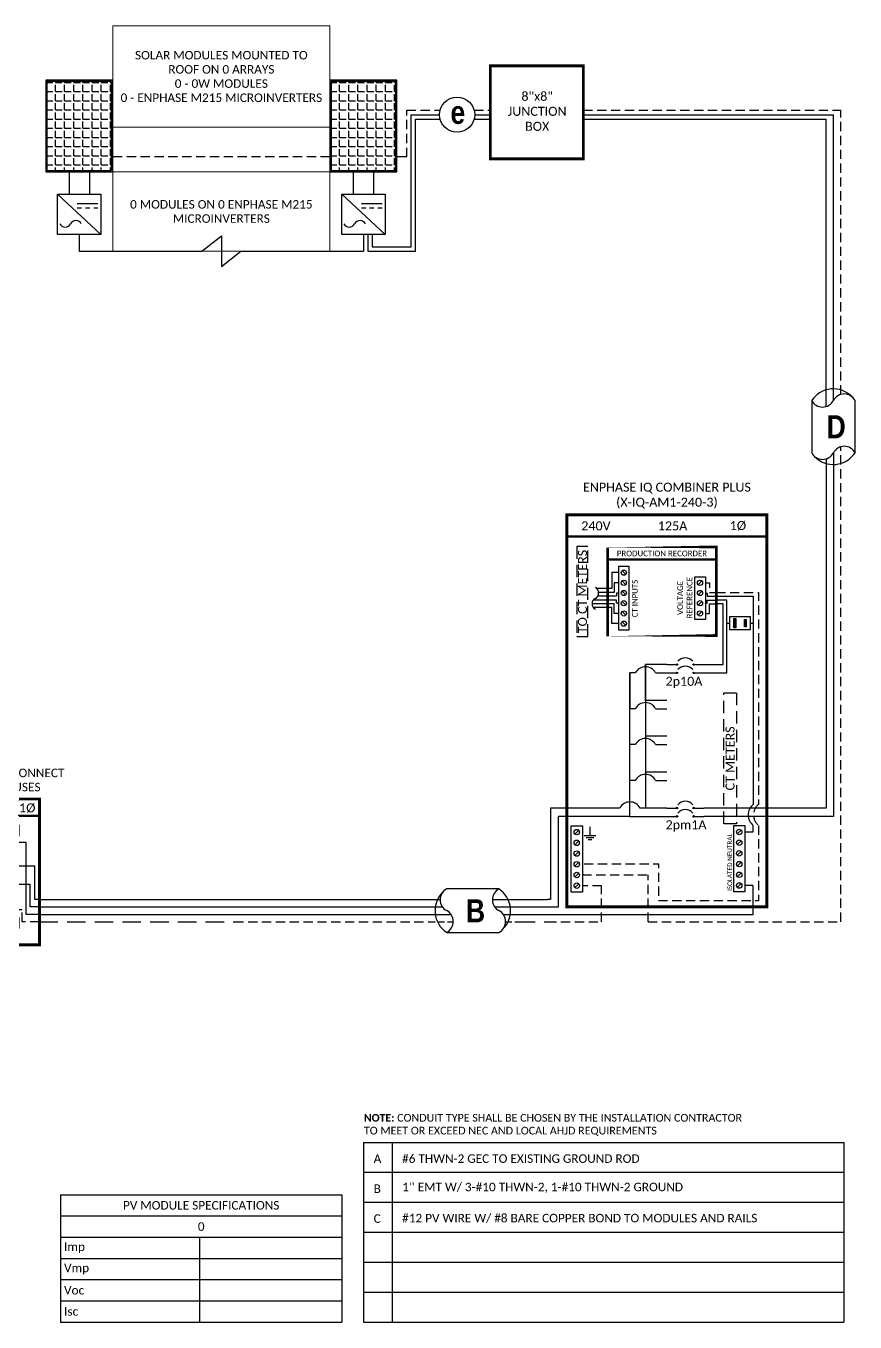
# Model space of a CAD drawing. Header units: feet. Extents: x 11028 to 11579, y 16038 to 16564.
# Drawn here: x 11242 to 11579, y 16038 to 16564 of the extents above; entities that cross this region are included whole.
import ezdxf

# ---------------------------------------------------------------- set-up
doc = ezdxf.new("R2010")
doc.units = ezdxf.units.FT
doc.header["$MEASUREMENT"] = 0
doc.linetypes.add('DASHED', pattern=[0.75, 0.5, -0.25])
doc.linetypes.add('HIDDEN', pattern=[0.375, 0.25, -0.125])
for name, color, linetype in [('E - MODULE', 7, 'Continuous'), ('ONE LINE BLOCKS', 7, 'Continuous'), ('TABLES', 7, 'Continuous'), ('TEXT', 7, 'Continuous'), ('Z - TITLEBLOCK TXT', 7, 'Continuous')]:
    doc.layers.add(name, color=color, linetype=linetype)
doc.styles.add('ONE LINE TXT', font='techb___.ttf')
doc.styles.get("Standard").update_dxf_attribs({"font": 'calibri.ttf'})

# ---------------------------------------------------------------- blocks, each defined once
blk = doc.blocks.new('*T14')
at = {"layer": 'Defpoints', "color": 8, "linetype": 'ByBlock', "lineweight": 0, "transparency": 16777216}
for p, q in [((0, 0), (88.16386767174299, 0)), ((0, 0), (0, -91.46009300948572)), ((88.16386767174299, 0), (88.16386767174299, -91.46009300948572)), ((0, -41.07609801768922), (88.16386767174299, -41.07609801768922)), ((0, -59.23865719003152), (88.16386767174299, -59.23865719003152)), ((0, -91.46009300948572), (88.16386767174299, -91.46009300948572))]:
    blk.add_line(p, q, dxfattribs=at)
at = {"color": 0, "linetype": 'Continuous', "transparency": 16777216, "char_height": 3.454398339822651, "width": 80.03587157804189, "attachment_point": 5}
for s, insert in [('{\\fCalibri|b0|i0|c0;SOLAR MODULES MOUNTED TO ROOF ON 0 ARRAYS^J0 - 0W MODULES^J0 - ENPHASE M215 MICROINVERTERS', (44.08193383587059, -20.53804900884643)), ('{\\fCalibri|b0|i0|c0;', (44.08193383587059, -50.15737760386401)), ('{\\fCalibri|b0|i0|c0;0 MODULES ON 0 ENPHASE M215 MICROINVERTERS', (44.08193383587059, -75.34937509975862))]:
    blk.add_mtext(s, dxfattribs=dict(at, insert=insert))
blk = doc.blocks.new('*U16')
at = {"color": 7, "linetype": 'Continuous'}
for p, q in [((-7.14273261753624, 13.31379698112505), (-28.38670308841029, 13.31379698112505)), ((-28.38670308841029, -4.313796981125051), (-7.14273261753624, -4.313796981125051))]:
    blk.add_line(p, q, dxfattribs=at)
at = {"color": 7}
for p, q in [((-35.52943570594744, 8.999999999996362), (-31.05138576750414, 8.999999999996362)), ((-9.807415296628278, 8.999999999996362), (9.094947017729282e-13, 8.999999999996362))]:
    blk.add_line(p, q, dxfattribs=at)
at = {"color": 10}
for p, q in [((-35.52943570594744, 5.999999999996362), (-30.11481272106539, 5.999999999992724)), ((-8.870842250205897, 5.999999999992724), (9.094947017729282e-13, 5.999999999992724))]:
    blk.add_line(p, q, dxfattribs=at)
at = {"color": 253}
for p, q in [((-35.52943570594744, 2.999999999996362), (-26.6585934557479, 2.999999999996362)), ((-5.414622984878406, 2.999999999996362), (9.094947017729282e-13, 2.999999999992724))]:
    blk.add_line(p, q, dxfattribs=at)
at = {"color": 92, "linetype": 'HIDDEN', "ltscale": 10}
for p, q in [((-4.478049938447839, -3.637978807091713e-12), (0, 0)), ((-35.52943570594744, -3.637978807091713e-12), (-25.72202040931734, -3.637978807091713e-12))]:
    blk.add_line(p, q, dxfattribs=at)
at = {"color": 7, "linetype": 'Continuous'}
for centre, start, end in [((-22.53670101713578, 4.499999999989086), 133.9732389627104, 236.4264841729064), ((-12.99273468881074, 4.499999999989086), 313.9732389627104, 56.4264841729064)]:
    blk.add_arc(centre, 10.57854155630173, start, end, dxfattribs=at)
at = {"linetype": 'Continuous'}
for centre, start, end in [((-26.07656823981961, 8.906898490567983), 117.6639225845625, 242.3360774153913), ((-4.832597768944652, 8.906898490546155), 117.6639225845625, 242.3360774153913), ((-30.69683793700187, 0.09310150943201734), 297.6639225845625, 62.33607741539132), ((-9.452867466132375, 0.09310150943201734), 297.6639225845625, 62.33607741539132)]:
    blk.add_arc(centre, 4.975688628201564, start, end, dxfattribs=at)
blk = doc.blocks.new('*U18')
at = {"color": 7}
blk.add_line((-79.14105710962394, 8.999999999996362), (0, 9), dxfattribs=at)
at = {"color": 10}
blk.add_line((-79.14105710962394, 5.999999999996362), (0, 6), dxfattribs=at)
at = {"color": 253}
blk.add_line((-79.14105710962394, 2.999999999996362), (0, 3), dxfattribs=at)
at = {"color": 92, "linetype": 'HIDDEN', "ltscale": 15}
blk.add_line((-79.14105710962394, -3.637978807091713e-12), (0, 0), dxfattribs=at)
blk = doc.blocks.new('*U23')
at = {"color": 7, "linetype": 'Continuous'}
for p, q in [((-7.14273261753624, 13.31379698112505), (-28.38670308841029, 13.31379698112505)), ((-28.38670308841029, -4.313796981125051), (-7.14273261753624, -4.313796981125051))]:
    blk.add_line(p, q, dxfattribs=at)
at = {"color": 7}
for p, q in [((-35.52943570594744, 8.999999999996362), (-31.05138576750414, 8.999999999996362)), ((-9.807415296628278, 8.999999999996362), (9.094947017729282e-13, 8.999999999996362))]:
    blk.add_line(p, q, dxfattribs=at)
at = {"color": 10}
for p, q in [((-35.52943570594744, 5.999999999996362), (-30.11481272106539, 5.999999999992724)), ((-8.870842250205897, 5.999999999992724), (9.094947017729282e-13, 5.999999999992724))]:
    blk.add_line(p, q, dxfattribs=at)
at = {"color": 253}
for p, q in [((-35.52943570594744, 2.999999999996362), (-26.6585934557479, 2.999999999996362)), ((-5.414622984878406, 2.999999999996362), (9.094947017729282e-13, 2.999999999992724))]:
    blk.add_line(p, q, dxfattribs=at)
at = {"color": 92, "linetype": 'HIDDEN', "ltscale": 10}
for p, q in [((-4.478049938447839, -3.637978807091713e-12), (0, 0)), ((-35.52943570594744, -3.637978807091713e-12), (-25.72202040931734, -3.637978807091713e-12))]:
    blk.add_line(p, q, dxfattribs=at)
at = {"color": 7, "linetype": 'Continuous'}
for centre, start, end in [((-22.53670101713578, 4.499999999989086), 133.9732389627104, 236.4264841729064), ((-12.99273468881074, 4.499999999989086), 313.9732389627104, 56.4264841729064)]:
    blk.add_arc(centre, 10.57854155630173, start, end, dxfattribs=at)
at = {"linetype": 'Continuous'}
for centre, start, end in [((-26.07656823981961, 8.906898490567983), 117.6639225845625, 242.3360774153913), ((-4.832597768944652, 8.906898490546155), 117.6639225845625, 242.3360774153913), ((-30.69683793700187, 0.09310150943201734), 297.6639225845625, 62.33607741539132), ((-9.452867466132375, 0.09310150943201734), 297.6639225845625, 62.33607741539132)]:
    blk.add_arc(centre, 4.975688628201564, start, end, dxfattribs=at)
blk = doc.blocks.new('*U24')
at = {"lineweight": 50}
blk.add_line((-43.6116214036756, 43.06379295176157), (0, 43.06379295176157), dxfattribs=at)
at = {"color": 1, "linetype": 'Continuous'}
for p, q in [((-35.26761573623207, 34.77694743980464), (-35.26761573623207, 39.31564129513208)), ((-35.26761573623207, 39.31564129513208), (-8.32254697902863, 39.31564129513208)), ((-8.32254697902863, 39.31564129513208), (-8.32254697902863, 34.77694743980464)), ((-8.32254697902863, 34.77694743980464), (-35.26761573623207, 34.77694743980464)), ((-26.07495123449735, 25.18172376179064), (-22.8119471562477, 22.73910601337411)), ((-21.72993409277569, 22.73470420183003), (-20.49160572531946, 22.73470420183003)), ((-17.94050467957095, 22.73080170828689), (-16.70217631211381, 22.73080170828689)), ((-26.07495123449735, 17.64726165747561), (-22.8119471562477, 15.20464390905909)), ((-21.72993409277569, 15.20024209749317), (-20.49160572531946, 15.20024209749317)), ((-17.94050467957095, 15.19633960397186), (-16.70217631211381, 15.19633960397186)), ((-35.26761573623207, 1.758423961488006), (-8.322546979023173, 1.758423961488006)), ((-35.26761573623207, 1.758423961488006), (-35.26761573623207, -2.780269893839431)), ((-8.32254697902863, 1.758423961488006), (-8.32254697902863, -2.780269893839431)), ((-8.322546979023173, -2.780269893839431), (-35.26761573623207, -2.780269893839431))]:
    blk.add_line(p, q, dxfattribs=at)
at = {"color": 4, "linetype": 'Continuous'}
for p, q in [((-31.88526017397362, 37.83229836323517), (-33.45726816549723, 36.26029037170156)), ((-27.5347870491305, 37.83229836323517), (-29.10679504065411, 36.26029037170156)), ((-23.18431392428738, 37.83229836323517), (-24.75632191581099, 36.26029037170156)), ((-18.83384079944972, 37.83229836323517), (-20.40584879097241, 36.26029037170156)), ((-14.4833676746066, 37.83229836323517), (-16.0553756661302, 36.26029037170156)), ((-10.13289454976803, 37.83229836323517), (-11.70490254129163, 36.26029037170156)), ((-31.88526017396816, 0.2750810295910924), (-33.45726816549177, -1.296926961942518)), ((-27.5347870491305, 0.2750810295910924), (-29.10679504065411, -1.296926961942518)), ((-23.18431392428738, 0.2750810295910924), (-24.75632191581099, -1.296926961942518)), ((-18.83384079944426, 0.2750810295910924), (-20.40584879096787, -1.296926961942518)), ((-14.4833676746066, 0.2750810295910924), (-16.0553756661302, -1.296926961942518)), ((-10.13289454976348, 0.2750810295910924), (-11.70490254128708, -1.296926961942518))]:
    blk.add_line(p, q, dxfattribs=at)
at = {"color": 253, "linetype": 'Continuous'}
for p, q in [((-38.15750528725175, 2.999999999992724), (-38.1575052872513, 32.16868385986527)), ((-38.1575052872513, 32.16868385986527), (-32.67126416973497, 32.16868385986527)), ((-32.67126416973497, 32.16868385986527), (-32.67126416972951, 34.77694743980464)), ((-10.91889854553028, 32.16868385986527), (-10.91889854553483, 34.77694743980464)), ((-5.432657428013954, 32.16868385986527), (-10.91889854553028, 32.16868385986527)), ((-5.432657428004404, 2.999999999992724), (-5.432657428013954, 32.16868385986527)), ((-43.61162140367423, 2.999999999992724), (-38.1575052872513, 2.999999999992724)), ((-1.364242052659392e-12, 2.999999999992724), (-5.432657428004404, 2.999999999992724))]:
    blk.add_line(p, q, dxfattribs=at)
at = {"color": 7, "linetype": 'Continuous'}
for p, q in [((-27.97005342058207, 22.73146537071079), (-41.66354822822996, 22.73146537071079)), ((-41.66354822823041, 8.999999999992724), (-41.66354822822996, 22.73146537071079)), ((-15.62012336914651, 22.73146537070768), (-1.926614487035295, 22.73146537071857)), ((-1.926614487024381, 8.999999999992724), (-1.926614487035295, 22.73146537071079))]:
    blk.add_line(p, q, dxfattribs=at)
at = {"color": 10, "linetype": 'Continuous'}
for p, q in [((-27.97005280056258, 15.19782235267374), (-39.80034955827946, 15.19535016399573)), ((-39.79842799696689, 5.999999999992724), (-39.80034953798895, 15.19525306674404)), ((-15.6201354128307, 15.19841689566136), (-3.789813407730962, 15.19415025971505)), ((-3.791734718288808, 5.999999999992724), (-3.789813177276301, 15.19525306674404)), ((-43.61162140367423, 5.999999999992724), (-39.79842799696689, 5.999999999992724)), ((-1.364242052659392e-12, 5.999999999992724), (-3.791734718288808, 5.999999999989086))]:
    blk.add_line(p, q, dxfattribs=at)
at = {"color": 7}
for p, q in [((-43.61162140367423, 8.999999999996362), (-41.6635482282295, 8.999999999992724)), ((-1.364242052659392e-12, 8.999999999996362), (-1.926614487024835, 8.999999999996362))]:
    blk.add_line(p, q, dxfattribs=at)
at = {"color": 92, "linetype": 'HIDDEN', "ltscale": 15}
for p, q in [((-43.6116214036756, 0), (-36.58051912606061, 0)), ((-36.58051912606061, -3.637978807091713e-12), (-36.58051912606061, 4.898634765475435)), ((-36.58051912606061, 4.898634765475435), (-32.67126416972496, 4.898634765475435)), ((-32.67126416972496, 4.898634765475435), (-32.67126416972496, 1.758423961488006)), ((-7.009643589204643, 4.898634765475435), (-10.91889854554029, 4.898634765475435)), ((-10.91889854554029, 4.898634765475435), (-10.91889854554029, 1.758423961488006)), ((-7.009643589199186, -3.637978807091713e-12), (-7.009643589204643, 4.898634765475435)), ((0, 0), (-7.009643589199186, 0))]:
    blk.add_line(p, q, dxfattribs=at)
at = {"lineweight": 50, "const_width": 1.185332763664635}
blk.add_lwpolyline([(-43.6116214036756, -9.335896394964948), (-43.6116214036756, 49.83611655237473), (0, 49.83611655237473), (0, -9.335896394964948)], close=True, dxfattribs=at)
at = {"color": 92, "linetype": 'Continuous', "lineweight": 5, "ltscale": 0.05, "flags": 128}
for points in [[(-21.79508135762762, -3.32089023822482), (-21.79508135763217, -6.16701261263006)], [(-24.13611969887688, -6.16701261263006), (-19.45404301637745, -6.16701261263006)], [(-20.26545811315873, -7.034441443007381), (-23.32470460209652, -7.034441443007381)], [(-21.07687320994455, -7.90187027340653), (-22.51328950531069, -7.90187027340653)]]:
    blk.add_lwpolyline(points, dxfattribs=at)
at = {"color": 4, "linetype": 'Continuous'}
for centre in [(-32.67126416973497, 37.04629436745745), (-28.32079104489185, 37.04629436745745), (-23.97031792004873, 37.04629436745745), (-19.61984479521107, 37.04629436745745), (-15.26937167036795, 37.04629436745745), (-10.91889854552483, 37.04629436745745), (-32.67126416972951, -0.5109229661866266), (-28.32079104489185, -0.5109229661866266), (-23.97031792004873, -0.5109229661866266), (-19.61984479520561, -0.5109229661866266), (-15.26937167036795, -0.5109229661866266), (-10.91889854552483, -0.5109229661866266)]:
    blk.add_circle(centre, 1.111577510887078, dxfattribs=at)
at = {"color": 1, "linetype": 'Continuous'}
for centre in [(-27.42901506464841, 22.73146537071079), (-22.27096275427266, 22.73146537071079), (-16.16114765061229, 22.72756287716766), (-27.42901506464295, 15.19700326637758), (-22.27096275427812, 15.19700326637758), (-16.16114765061229, 15.1931007728308)]:
    blk.add_circle(centre, 0.5410383559336597, dxfattribs=at)
for points in [[(-20.49160572531946, 22.73470420183003), (-20.11554185856221, 23.49225212552483), (-19.21603552317447, 21.96935129106714), (-18.38987687338704, 23.49225212552483), (-17.94050467957095, 22.73080170828689)], [(-20.49160572531946, 15.20024209749317), (-20.11554185856221, 15.95779002119161), (-19.21603552317447, 14.43488918673029), (-18.38987687338704, 15.95779002119161), (-17.94050467957095, 15.19633960395004)]]:
    blk.add_spline(points, degree=3, dxfattribs=at)
at = {"color": 7}
blk.add_blockref('*U23', (-43.6116214036756, 0), dxfattribs=at)
at = {"color": 4, "linetype": 'Continuous'}
blk.add_text('ISOLATED NEUTRAL', height=1.874334766554741, dxfattribs=at).set_placement((-35.31784838447857, 39.97217458965315))
at = {"color": 1}
for s, width, gutter_width, heights, insert, char_height, attachment_point in [('\\A1;\\pi2.6661;LOCKABLE ampA DISCONNECT \\P\\pi12.722;FUSED W/ ocA FUSES', 71.89306288330188, 92.22970162818092, [18.55702276612101], (-58.87540365616496, 62.16091061536463), 3.454398339822651, 1), ('240V', 0.1480620958035672, 0.75, [0], (-35.54517607183425, 46.39544126646797), 3.65759824216516, 5), ('1Ø', 0.1480620958035672, 0.75, [0], (-4.982872748738373, 46.09550858286093), 3.65759824216516, 5), ('\\A1;\\pi5.5987,t23.887;SQUARE D\\P\\pi5.8899,t24.178;PN: #####', 35.08159665650859, 28.88215433384357, [13.54017578842261], (-39.35086651751135, -12.75181679176603), 3.657598242165161, 1)]:
    blk.add_mtext_dynamic_manual_height_columns(s, width=width, gutter_width=gutter_width, heights=heights, dxfattribs=dict(at, insert=insert, char_height=char_height, attachment_point=attachment_point))
blk = doc.blocks.new('8x8box')
at = {"lineweight": 50, "const_width": 1.185332763664635}
blk.add_lwpolyline([(37.78118564276792, 0), (0, 0), (0, 37.78118564293254), (37.78118564276792, 37.78118564293254)], close=True, dxfattribs=at)
at = {"color": 1, "insert": (19.03384073957204, 19.25851695775782), "char_height": 3.65759824216516, "attachment_point": 5}
blk.add_mtext_dynamic_manual_height_columns('8"x8"  JUNCTION BOX ', width=0.4766917546635341, gutter_width=7.170123602891181, heights=[0], dxfattribs=at)
blk = doc.blocks.new('*T15')
at = {"color": 0, "lineweight": -2, "transparency": 16777216}
for p, q in [((0, 0), (114.1854929996152, 0)), ((0, 0), (0, -51.69405515626204)), ((114.1854929996152, 0), (114.1854929996152, -51.69405515626204)), ((0, -8.615675859377006), (114.1854929996152, -8.615675859377006)), ((0, -17.23135171875401), (114.1854929996152, -17.23135171875401)), ((56.40758833595828, -17.23135171875401), (56.40758833595828, -51.69405515626204)), ((0, -25.84702757813102), (114.1854929996152, -25.84702757813102)), ((0, -34.46270343750803), (114.1854929996152, -34.46270343750803)), ((0, -43.07837929688503), (114.1854929996152, -43.07837929688503)), ((0, -51.69405515626204), (114.1854929996152, -51.69405515626204))]:
    blk.add_line(p, q, dxfattribs=at)
at = {"color": 0, "linetype": 'Continuous', "transparency": 16777216, "char_height": 3.454398339844223}
for s, insert, width, attachment_point in [('{\\fCalibri|b0|i0|c0;PV MODULE SPECIFICATIONS', (57.09274649980762, -4.307837929689413), 111.4329572375142, 5), ('{\\fCalibri|b0|i0|c0;0', (57.09274649980762, -12.92351378906642), 111.4329572375142, 5), ('{\\fCalibri|b0|i0|c0;Imp', (1.376267881050808, -21.53918964844343), 53.6550525738577, 4), ('{\\fCalibri|b0|i0|c0;', (57.78385621700909, -21.53918964844343), 55.02536890155664, 4), ('{\\fCalibri|b0|i0|c0;Vmp', (1.376267881050808, -30.15486550782043), 53.6550525738577, 4), ('{\\fCalibri|b0|i0|c0;', (57.78385621700909, -30.15486550782043), 55.02536890155664, 4), ('{\\fCalibri|b0|i0|c0;Voc', (1.376267881050808, -38.77054136719744), 53.6550525738577, 4), ('{\\fCalibri|b0|i0|c0;', (57.78385621700909, -38.77054136719744), 55.02536890155664, 4), ('{\\fCalibri|b0|i0|c0;Isc', (1.376267881050808, -47.38621722657444), 53.6550525738577, 4), ('{\\fCalibri|b0|i0|c0;', (57.78385621700909, -47.38621722657444), 55.02536890155664, 4)]:
    blk.add_mtext(s, dxfattribs=dict(at, insert=insert, width=width, attachment_point=attachment_point))
blk = doc.blocks.new('*T17')
at = {"linetype": 'ByBlock', "lineweight": -2, "transparency": 16777216}
for p, q in [((0, 0), (195.0959959807406, 0)), ((0, 0), (0, -72.96556891894761)), ((11.58239443359525, 0), (11.58239443359525, -72.96556891894761)), ((195.0959959807406, 0), (195.0959959807406, -72.96556891894761)), ((0, -12.10586445312583), (195.0959959807406, -12.10586445312583)), ((0, -24.28258835937595), (195.0959959807406, -24.28258835937595)), ((0, -36.45931226562607), (195.0959959807406, -36.45931226562607)), ((0, -48.63603617187619), (195.0959959807406, -48.63603617187619)), ((0, -60.8127600781263), (195.0959959807406, -60.8127600781263)), ((0, -72.96556891894761), (195.0959959807406, -72.96556891894761))]:
    blk.add_line(p, q, dxfattribs=at)
at = {"color": 0, "linetype": 'Continuous', "transparency": 16777216, "char_height": 3.454398339844223, "attachment_point": 7}
for s, insert, width in [('{\\fCalibri|b0|i0|c0;A', (4.063998046874985, -8.355864453125832), 3.454398339844662), ('{\\fCalibri|b0|i0|c0;#6 THWN-2 GEC TO EXISTING GROUND ROD', (15.64639248047024, -8.355864453125832), 175.3856054533942), ('{\\fCalibri|b0|i0|c0;B', (4.063998046874985, -20.53258835937595), 3.454398339844662), ("{\\fCalibri|b0|i0|c0;1'' EMT W/ 3-#10 THWN-2, 1-#10 THWN-2 GROUND", (15.64639248047024, -20.53258835937595), 175.3856054533942), ('{\\fCalibri|b0|i0|c0;C', (4.063998046874985, -32.70931226562607), 3.454398339844662), ('{\\fCalibri|b0|i0|c0;#12 PV WIRE W/ #8 BARE COPPER BOND TO MODULES AND RAILS', (15.64639248047024, -32.70931226562607), 175.3856054533942), ('{\\fCalibri|b0|i0|c0;', (4.063998046874985, -44.88603617187619), 3.454398339844662), ('{\\fCalibri|b0|i0|c0;', (15.64639248047024, -44.88603617187619), 175.3856054533942), ('{\\fCalibri|b0|i0|c0;', (4.063998046874985, -57.0627600781263), 3.454398339844662), ('{\\fCalibri|b0|i0|c0;', (15.64639248047024, -57.0627600781263), 175.3856054533942), ('{\\fCalibri|b0|i0|c0;', (4.063998046874985, -69.21556891894761), 3.454398339844662), ('{\\fCalibri|b0|i0|c0;', (15.64639248047024, -69.21556891894761), 175.3856054533942)]:
    blk.add_mtext(s, dxfattribs=dict(at, insert=insert, width=width))
blk = doc.blocks.new('*U20')
at = {"color": 7}
blk.add_line((-79.14105710962394, 9), (0, 9), dxfattribs=at)
at = {"color": 10}
blk.add_line((-79.14105710962394, 6), (0, 5.999999999947249), dxfattribs=at)
at = {"color": 253}
blk.add_line((-79.14105710962394, 3), (0, 3), dxfattribs=at)
at = {"color": 92, "linetype": 'DASHED', "ltscale": 15}
blk.add_line((-79.14105710962394, 0), (0, 0), dxfattribs=at)

msp = doc.modelspace()

# ---------------------------------------------------------------- hatches: boundary and pattern name
at = {"linetype": 'Continuous'}
h = msp.add_hatch(dxfattribs=at)
h.set_pattern_fill('ANGLE', color=256, scale=13.54666015616726)
h.set_pattern_definition([(0, (11313.55620523308, 4522.942983406512), (0, 3.725331542945997), [2.709332031233452, -1.015999511712544]), (90, (11313.55620523308, 4522.942983406512), (-3.725331542945997, 2.281107674915743e-16), [2.709332031233452, -1.015999511712544])])
h.paths.add_polyline_path([(11250.54482536925, 16541.24030210992), (11250.54482536925, 16505.05733998482), (11276.78273635186, 16505.05733998482), (11276.78273635186, 16541.24030210992)])
h = msp.add_hatch(dxfattribs=at)
h.set_pattern_fill('ANGLE', color=256, scale=13.54666015616726)
h.set_pattern_definition([(0, (11428.9760660058, 4522.942983406512), (0, 3.725331542945997), [2.709332031233452, -1.015999511712544]), (90, (11428.9760660058, 4522.942983406512), (-3.725331542945997, 2.281107674915743e-16), [2.709332031233452, -1.015999511712544])])
h.paths.add_polyline_path([(11365.96468614205, 16541.24030210992), (11365.96468614205, 16505.05733998482), (11392.20259712465, 16505.05733998482), (11392.20259712465, 16541.24030210992)])
h = msp.add_hatch(color=1)
h.dxf.hatch_style = 1
h.paths.add_polyline_path([(11533.84365549292, 16322.84907023011), (11534.61330717428, 16322.84907023011), (11534.61330717428, 16319.77167271558), (11533.84365549292, 16319.77167271558)])
h.paths.add_polyline_path([(11529.56404894908, 16323.17282245919), (11530.33370063044, 16323.17282245919), (11530.33370063044, 16319.44291182817), (11529.56404894908, 16319.44291182817)])
at = {"layer": 'ONE LINE BLOCKS', "linetype": 'Continuous'}
h = msp.add_hatch(color=1, dxfattribs=at)
h.dxf.hatch_style = 1
edge = h.paths.add_edge_path()
edge.add_arc((11506.51822736682, 16304.47470114182), 0.2909504558996183, 0, 360)
h = msp.add_hatch(color=1, dxfattribs=at)
h.dxf.hatch_style = 1
edge = h.paths.add_edge_path()
edge.add_arc((11513.19483667684, 16304.47470114182), 0.2909504558996183, 0, 360)
h = msp.add_hatch(color=1, dxfattribs=at)
h.dxf.hatch_style = 1
edge = h.paths.add_edge_path()
edge.add_arc((11506.51822736682, 16301.09575425566), 0.2909504558996183, 0, 360)
h = msp.add_hatch(color=1, dxfattribs=at)
h.dxf.hatch_style = 1
edge = h.paths.add_edge_path()
edge.add_arc((11513.19483667684, 16301.09575425566), 0.2909504558996183, 0, 360)
h = msp.add_hatch(color=1, dxfattribs=at)
h.dxf.hatch_style = 1
edge = h.paths.add_edge_path()
edge.add_arc((11506.51822736711, 16246.23342937787), 0.2909504558996183, 0, 360)
h = msp.add_hatch(color=1, dxfattribs=at)
h.dxf.hatch_style = 1
edge = h.paths.add_edge_path()
edge.add_arc((11513.19483667711, 16246.23342937787), 0.2909504558996183, 0, 360)
h = msp.add_hatch(color=1, dxfattribs=at)
h.dxf.hatch_style = 1
edge = h.paths.add_edge_path()
edge.add_arc((11506.51822736711, 16242.85448249171), 0.2909504558996183, 0, 360)
h = msp.add_hatch(color=1, dxfattribs=at)
h.dxf.hatch_style = 1
edge = h.paths.add_edge_path()
edge.add_arc((11513.19483667711, 16242.85448249171), 0.2909504558996183, 0, 360)

# ---------------------------------------------------------------- linework, layer by layer
at = {"color": 92, "linetype": 'HIDDEN', "ltscale": 15}
for p, q in [((11396.68290887809, 16510.59706696371), (11396.68290887809, 16529.53530093852)), ((11396.68290887809, 16529.53530093852), (11410.2461102347, 16529.53530093852)), ((11424.06368979253, 16529.53530093852), (11430.64499557807, 16529.53530093852)), ((11468.42618122084, 16529.53530093853), (11573.00843639592, 16529.53530093851)), ((11573.00843639592, 16414.15454363649), (11573.00843639592, 16529.53530093852)), ((11396.68290887809, 16510.59706696371), (11392.71163818377, 16510.59706696371))]:
    msp.add_line(p, q, dxfattribs=at)
at = {"color": 10, "linetype": 'Continuous'}
for p, q in [((11398.48503332894, 16474.12898755707), (11398.48503332894, 16527.733176488)), ((11398.48503332894, 16527.733176488), (11410.01494001762, 16527.733176488)), ((11424.29486000961, 16527.733176488), (11430.64499557807, 16527.733176488)), ((11468.42618122084, 16527.73317648799), (11570.00843639592, 16527.733176488)), ((11382.68789053479, 16474.12898755707), (11398.48503332894, 16474.12898755707)), ((11570.00843639586, 16390.44806577298), (11570.0084363962, 16242.85448249163)), ((11526.77381212575, 16301.09575425566), (11526.77381212575, 16330.68900335517)), ((11525.22514756887, 16318.78755067095), (11525.22514756887, 16329.14033879829)), ((11487.37424468136, 16286.53543631443), (11487.37424468136, 16301.09575425555)), ((11489.54601430844, 16301.09575425572), (11487.37424468136, 16301.09575425572)), ((11487.37424468123, 16301.09575425572), (11487.37424468108, 16286.53543631437)), ((11487.37424468108, 16286.53543631453), (11487.37424468108, 16301.09575425566)), ((11497.78490955978, 16301.09575425566), (11502.32179118896, 16301.09575425566)), ((11517.39127285472, 16301.09575425566), (11526.77381212575, 16301.09575425566)), ((11487.37424468136, 16271.9751183733), (11487.37424468136, 16286.53543631443)), ((11489.54601430844, 16286.53543631443), (11487.37424468136, 16286.53543631443)), ((11497.78490956006, 16286.53543631443), (11502.32179118923, 16286.53543631443)), ((11487.37424468136, 16257.41480043218), (11487.37424468136, 16271.9751183733)), ((11489.54601430844, 16271.9751183733), (11487.37424468136, 16271.9751183733)), ((11497.78490956006, 16271.9751183733), (11502.32179118923, 16271.9751183733)), ((11487.37424468136, 16242.85448249105), (11487.37424468136, 16257.41480043218)), ((11489.54601430844, 16257.41480043218), (11487.37424468136, 16257.41480043218)), ((11497.78490956006, 16257.41480043218), (11502.32179118923, 16257.41480043218)), ((11487.37424468136, 16242.85448249105), (11458.35063236012, 16242.85448249105)), ((11458.35063236012, 16206.06813629556), (11458.35063236012, 16242.85448249105)), ((11487.37424468136, 16242.85448249105), (11502.32179118923, 16242.85448249105)), ((11570.00843639621, 16242.85448249173), (11517.39127285499, 16242.85448249171)), ((11453.72071109678, 16206.06813629556), (11458.35063236012, 16206.06813629556))]:
    msp.add_line(p, q, dxfattribs=at)
at = {"linetype": 'Continuous'}
for p, q in [((11400.28715777962, 16472.32686310606), (11400.28715777962, 16525.93105203716)), ((11400.28715777962, 16525.93105203716), (11410.24611023479, 16525.93105203716)), ((11424.06368979245, 16525.93105203716), (11430.64499557807, 16525.93105203716)), ((11468.42618122084, 16525.93105203715), (11567.00843639592, 16525.93105203716)), ((11259.51123116373, 16504.5482989257), (11259.51123116373, 16495.53772928331)), ((11267.81633055738, 16504.5482989257), (11267.81633055738, 16495.53772928331)), ((11374.93109193644, 16504.5482989257), (11374.93109193644, 16495.53772928331)), ((11383.2361913301, 16504.5482989257), (11383.2361913301, 16495.53772928331)), ((11254.84115113136, 16495.53772928331), (11272.48641058983, 16495.53772928331)), ((11254.84115113136, 16495.53772928331), (11272.48641058983, 16479.14572991118)), ((11254.84115113136, 16479.14572991118), (11254.84115113136, 16495.53772928331)), ((11272.48641058983, 16495.53772928331), (11272.48641058983, 16479.14572991118)), ((11370.26101190407, 16495.53772928331), (11387.90627136255, 16495.53772928331)), ((11370.26101190407, 16479.14572991118), (11370.26101190407, 16495.53772928331)), ((11370.26101190407, 16495.53772928331), (11387.90627136255, 16479.14572991118)), ((11387.90627136255, 16495.53772928331), (11387.90627136255, 16479.14572991118)), ((11272.48641058983, 16479.14572991118), (11254.84115113136, 16479.14572991118)), ((11387.90627136255, 16479.14572991118), (11370.26101190407, 16479.14572991118)), ((11380.88576608395, 16472.32686310606), (11400.28715777962, 16472.32686310606)), ((11525.22514756887, 16304.47470114182), (11525.22514756887, 16329.14033879829)), ((11526.77381212575, 16321.30710146196), (11527.83045843248, 16321.30710146196)), ((11517.39127285472, 16304.47470114182), (11525.22514756887, 16304.47470114182))]:
    msp.add_line(p, q, dxfattribs=at)
at = {"color": 7}
for p, q in [((11567.00843639592, 16409.22952885136), (11567.00843639592, 16525.93105203716)), ((11441.29758694099, 16209.06813629557), (11453.72071109678, 16209.06813629557))]:
    msp.add_line(p, q, dxfattribs=at)
at = {"color": 10}
for p, q in [((11570.00843639592, 16411.69203624393), (11570.00843639592, 16527.733176488)), ((11441.29758694099, 16206.06813629557), (11453.72071109678, 16206.06813629557))]:
    msp.add_line(p, q, dxfattribs=at)
at = {"color": 7, "linetype": 'Continuous'}
for p, q in [((11271.26418796865, 16491.54454351306), (11262.8701923763, 16491.54454351306)), ((11264.62416676674, 16489.72919392513), (11262.8701923763, 16489.72919392513)), ((11267.94417736778, 16489.72919392513), (11266.19020297734, 16489.72919392513)), ((11271.26418796865, 16489.72919392513), (11269.51021357829, 16489.72919392513)), ((11386.68404874145, 16491.54454351322), (11378.29005314901, 16491.54454351322)), ((11380.04402753954, 16489.72919392513), (11378.29005314901, 16489.72919392513)), ((11383.36403814049, 16489.72919392513), (11381.61006375013, 16489.72919392513)), ((11386.68404874145, 16489.72919392513), (11384.930074351, 16489.72919392513)), ((11313.41751617423, 16472.32686310606), (11321.37371124695, 16478.59103405499)), ((11321.37371124695, 16478.59103405499), (11321.37371124695, 16466.06269215762)), ((11321.37371124695, 16466.06269215762), (11329.32990631968, 16472.32686310606)), ((11561.19463941479, 16411.69203624393), (11561.19463941479, 16390.44806577305)), ((11578.82223337704, 16390.44806577305), (11578.82223337704, 16411.69203624393)), ((11567.00843639586, 16387.98555838047), (11567.00843639623, 16246.23342937781)), ((11493.66546193429, 16304.47470114189), (11493.66546193429, 16289.91438320076)), ((11493.66546193402, 16289.91438320053), (11493.66546193416, 16304.47470114152)), ((11502.32179118896, 16304.47470114182), (11493.66546193402, 16304.47470114182)), ((11493.66546193402, 16304.47470114182), (11493.66546193402, 16289.9143832007)), ((11502.32179118923, 16289.91438320059), (11493.66546193429, 16289.91438320059)), ((11493.66546193429, 16289.91438320059), (11493.66546193429, 16275.35406525947)), ((11493.66546193429, 16289.91438320076), (11493.66546193429, 16289.91438320059)), ((11493.66546193402, 16289.9143832007), (11493.66546193402, 16289.91438320053)), ((11502.32179118923, 16275.35406525947), (11493.66546193429, 16275.35406525947)), ((11493.66546193429, 16275.35406525947), (11493.66546193429, 16260.79374731834)), ((11502.32179118923, 16260.79374731834), (11493.66546193429, 16260.79374731834)), ((11493.66546193429, 16260.79374731834), (11493.66546193429, 16246.23342937722)), ((11483.25479705551, 16246.23342937722), (11455.05648111384, 16246.23342937722)), ((11455.05648111384, 16246.23342937722), (11455.05648111386, 16209.06813629557)), ((11502.32179118923, 16246.23342937722), (11491.49369230713, 16246.23342937722)), ((11567.00843639623, 16246.23342937791), (11517.39127285499, 16246.23342937787)), ((11455.05648111386, 16209.06813629557), (11453.72071109678, 16209.06813629557))]:
    msp.add_line(p, q, dxfattribs=at)
at = {"color": 253, "linetype": 'Continuous'}
for p, q in [((11536.34689769088, 16321.30710146196), (11537.40354399762, 16321.30710146196)), ((11537.40354399789, 16214.77539553884), (11534.03615289065, 16214.77539553884)), ((11537.40354399791, 16203.06813629557), (11537.40354399791, 16214.70392867353)), ((11453.72071109678, 16203.06813629556), (11537.40354399791, 16203.06813629557))]:
    msp.add_line(p, q, dxfattribs=at)
at = {"color": 253}
msp.add_line((11441.29758694099, 16203.06813629557), (11453.72071109678, 16203.06813629557), dxfattribs=at)
at = {"color": 92, "linetype": 'DASHED', "ltscale": 15}
msp.add_line((11441.29758694099, 16200.06813629557), (11453.72071109678, 16200.06813629557), dxfattribs=at)
at = {"linetype": 'Continuous', "flags": 128}
for points in [[(11250.03578431014, 16541.74934316887), (11250.03578431014, 16504.5482989257), (11277.29177741106, 16504.5482989257), (11277.29177741106, 16541.74934316887), (11250.03578431014, 16541.74934316887)], [(11365.45564508285, 16541.74934316887), (11365.45564508285, 16504.5482989257), (11392.71163818377, 16504.5482989257), (11392.71163818377, 16541.74934316887), (11365.45564508285, 16541.74934316887)], [(11263.66378086064, 16479.14572991085), (11263.66378086064, 16472.32686310606)], [(11379.08364163327, 16479.14572991118), (11379.08364163327, 16472.32686310606)], [(11380.88576608395, 16479.14572991118), (11380.88576608395, 16472.32686310606)], [(11263.66378086064, 16472.32686310606), (11313.41751617423, 16472.32686310606)], [(11329.32990631968, 16472.32686310606), (11379.08364163327, 16472.32686310606)], [(11482.72336860105, 16341.81064655831), (11480.04647116622, 16341.81064655831), (11480.04647116622, 16335.33499702647), (11473.89045177163, 16335.33499702647)], [(11482.72336860096, 16337.67172218833), (11480.98850435399, 16337.67172218833), (11480.98850435399, 16333.78633246942), (11474.62830317198, 16333.78633246942)], [(11482.72336860087, 16329.3938734489), (11481.93053754175, 16329.3938734489), (11481.93053754175, 16330.68900335517), (11472.50711295827, 16330.68900335517)], [(11482.72336860092, 16333.53279781873), (11481.93053754175, 16333.53279781873), (11481.93053754175, 16332.23766791238), (11474.26082658503, 16332.23766791238)], [(11482.72336860083, 16325.25494907906), (11480.98850435399, 16325.25494907906), (11480.98850435399, 16329.14033879829), (11471.97343221575, 16329.14033879829)], [(11482.72336860074, 16321.11602470914), (11480.04647116622, 16321.11602470918), (11480.04647116622, 16327.59167424141), (11472.52137327398, 16327.59167424141)], [(11517.99221016858, 16325.25494907906), (11519.72707441543, 16325.25494907906), (11519.72707441543, 16329.14033879829), (11522.4217300796, 16329.14033879829)], [(11525.22514756887, 16329.14033879829), (11522.42173007965, 16329.14033879829)]]:
    msp.add_lwpolyline(points, dxfattribs=at)
for points in [[(11250.54482536925, 16541.24030210992), (11250.54482536925, 16505.05733998482), (11276.78273635186, 16505.05733998482), (11276.78273635186, 16541.24030210992)], [(11365.96468614205, 16541.24030210992), (11365.96468614205, 16505.05733998482), (11392.20259712465, 16505.05733998482), (11392.20259712465, 16541.24030210992)]]:
    msp.add_lwpolyline(points, close=True, dxfattribs=at)
at = {"color": 92, "linetype": 'HIDDEN', "ltscale": 15, "flags": 128}
msp.add_lwpolyline([(11365.45564508285, 16510.59706696371), (11277.29177741106, 16510.59706696371)], dxfattribs=at)
at = {"color": 10, "linetype": 'Continuous', "flags": 128}
for points in [[(11382.68789053479, 16479.14572991118), (11382.68789053479, 16474.12898755707)], [(11517.99221016854, 16329.3938734489), (11518.78504122766, 16329.3938734489), (11518.78504122766, 16330.68900335517), (11522.4217300796, 16330.68900335517)], [(11526.77381212575, 16330.68900335517), (11522.42173007965, 16330.68900335517)]]:
    msp.add_lwpolyline(points, dxfattribs=at)
at = {"color": 253, "linetype": 'Continuous', "flags": 128}
for points in [[(11517.9922101685, 16333.53279781873), (11518.78504122766, 16333.53279781873), (11518.78504122766, 16332.23766791238), (11522.4217300796, 16332.23766791238)], [(11522.42173007965, 16332.23766791238), (11537.40354399762, 16332.23766791238), (11537.40354399793, 16247.72317960845)], [(11534.03615289065, 16236.52776116292), (11537.40354399791, 16236.52776116292), (11537.40354399791, 16239.17088453851)]]:
    msp.add_lwpolyline(points, dxfattribs=at)
at = {"color": 1}
for points in [[(11536.34689769088, 16323.83421917575), (11527.83045843248, 16323.83421917575), (11527.83045843248, 16318.77998374817), (11536.34689769088, 16318.77998374817)], [(11529.56404894908, 16323.17282245919), (11530.33370063044, 16323.17282245919), (11530.33370063044, 16319.44291182817), (11529.56404894908, 16319.44291182817)], [(11533.84365549292, 16322.84907023011), (11534.61330717428, 16322.84907023011), (11534.61330717428, 16319.77167271558), (11533.84365549292, 16319.77167271558)]]:
    msp.add_lwpolyline(points, close=True, dxfattribs=at)
at = {"color": 7, "linetype": 'Continuous'}
msp.add_circle((11417.15490001362, 16527.733176488), 7.139959995994927, dxfattribs=at)
at = {"linetype": 'Continuous'}
for centre, radius, start, end in [((11257.90564512854, 16484.55340774766), 2.476319970034579, 207.6639225847015, 332.3360774152985), ((11262.29212971532, 16482.25397404619), 2.476319970034579, 27.66392258470153, 152.3360774152984), ((11373.32550590125, 16484.55340774733), 2.476319970034579, 207.6639225847015, 332.3360774152985), ((11377.71199048811, 16482.25397404635), 2.476319970034579, 27.66392258470153, 152.3360774152984), ((11574.41533488648, 16409.38190139533), 4.975688628201564, 27.66392258451625, 152.3360774153916), ((11565.60153790535, 16414.00217109251), 4.975688628201564, 207.6639225845162, 332.3360774153916), ((11574.41533488646, 16388.13793092446), 4.975688628201564, 27.66392258451625, 152.3360774153916), ((11565.60153790535, 16392.75820062165), 4.975688628201564, 207.6639225845162, 332.3360774153916), ((11472.1511255313, 16333.55620148991), 2.487844314100782, 297.6639225845194, 62.33607741548065), ((11474.46126037989, 16329.14930299934), 2.487844314100782, 117.6639225845192, 242.3360774154807)]:
    msp.add_arc(centre, radius, start, end, dxfattribs=at)
at = {"color": 7, "linetype": 'Continuous'}
for centre, radius, start, end in [((11570.0084363959, 16405.84203417265), 10.57854155630173, 43.97323896271045, 146.4264841729496), ((11570.0084363959, 16396.29806784433), 10.57854155630173, 223.9732389627104, 326.4264841729496), ((11487.37424468136, 16244.07397879359), 4.651137018526943, 27.66392258451338, 152.3360774154866)]:
    msp.add_arc(centre, radius, start, end, dxfattribs=at)
at = {"color": 10, "linetype": 'Continuous'}
for centre in [(11493.66546193429, 16298.93630367192), (11493.66546193429, 16284.37598573063), (11493.66546193429, 16269.81566778951), (11493.66546193429, 16255.25534984838)]:
    msp.add_arc(centre, 4.651137018526943, 27.66392258451338, 152.3360774154866, dxfattribs=at)
at = {"color": 253, "linetype": 'Continuous'}
msp.add_arc((11540.98169189768, 16243.44703207346), 5.575713419222151, 129.9215498685296, 230.0784501314704, dxfattribs=at)
at = {"layer": 'E - MODULE', "color": 10, "linetype": 'DASHED', "ltscale": 10}
for points in [[(11470.25637630441, 16315.82747149608), (11470.25637630441, 16352.4269817435), (11465.81679316277, 16352.4269817435), (11465.81679316277, 16315.82747149608)], [(11525.43932636339, 16239.76486325963), (11525.43932636339, 16293.00400243235), (11530.62289668958, 16293.00400243235), (11530.62289668958, 16239.76486325963)]]:
    msp.add_lwpolyline(points, close=True, dxfattribs=at)
at = {"layer": 'ONE LINE BLOCKS', "lineweight": 50}
for p, q in [((11461.75708113988, 16356.52720094358), (11543.00843639592, 16356.52720094358)), ((11478.29384868979, 16347.1541869989), (11522.42173007963, 16347.15418699894))]:
    msp.add_line(p, q, dxfattribs=at)
for points, const_width in [([(11461.75708114019, 16206.07394693469), (11461.75708113988, 16365.23024906886), (11543.00843639592, 16365.23024906886), (11543.00843639623, 16206.07394693469)], 1.185332763664635), ([(11522.42173007966, 16316.27728161483), (11522.42173007963, 16352.26691157074), (11478.29384868978, 16352.2669115708), (11478.29384868982, 16316.2772816149)], 1.127694050973034)]:
    msp.add_lwpolyline(points, close=True, dxfattribs=dict(at, const_width=const_width))
at = {"layer": 'TEXT', "color": 92, "linetype": 'HIDDEN', "ltscale": 15}
for p, q in [((11573.00843639623, 16200.06813629596), (11573.00843639587, 16392.91057316561)), ((11468.02931771617, 16219.05368186662), (11494.70686499005, 16219.05368186662)), ((11475.86258410328, 16214.70320874165), (11468.02931771617, 16214.70320874165)), ((11475.86258410328, 16200.06813629557), (11475.86258410328, 16214.70320874165)), ((11494.70686499005, 16200.06813629557), (11494.70686499005, 16219.05368186662)), ((11453.72071109678, 16200.06813629557), (11475.86258410328, 16200.06813629557)), ((11494.70686499005, 16200.06813629557), (11573.00843639623, 16200.06813629557))]:
    msp.add_line(p, q, dxfattribs=at)
at = {"layer": 'TEXT', "color": 92, "linetype": 'HIDDEN', "ltscale": 15, "flags": 128}
for points in [[(11517.99221016858, 16337.67172218843), (11519.72707441543, 16337.67172218843), (11519.72707441543, 16333.7863324692), (11522.4217300796, 16333.7863324692)], [(11522.42173007965, 16333.7863324692), (11539.57868610586, 16333.7863324692), (11539.57868610617, 16247.72317960844)], [(11539.57868610617, 16239.17088453848), (11539.57868610614, 16208.58687318492), (11499.05733811486, 16208.58687318492), (11499.05733811486, 16223.40415499142), (11468.02931771617, 16223.40415499142)]]:
    msp.add_lwpolyline(points, dxfattribs=at)
at = {"layer": 'TEXT', "color": 92, "flags": 128}
for points in [[(11471.12162282228, 16238.5694166623), (11471.11765243669, 16235.06613138573)], [(11468.77661409561, 16235.06613138573), (11473.45869077795, 16235.06613138573)], [(11472.64727568117, 16234.19870255545), (11469.5880291923, 16234.19870255545)], [(11471.83586058449, 16233.33127372485), (11470.39944428901, 16233.33127372485)]]:
    msp.add_lwpolyline(points, dxfattribs=at)
at = {"layer": 'TEXT', "color": 92, "linetype": 'HIDDEN', "ltscale": 15}
msp.add_arc((11543.15683400591, 16243.44703207346), 5.575713419222151, 129.9215498685296, 230.0784501314704, dxfattribs=at)
at = {"layer": 'Z - TITLEBLOCK TXT', "color": 1, "linetype": 'Continuous'}
for p, q in [((11487.04136116551, 16344.28074635281), (11482.72336860109, 16344.28074635256)), ((11482.72336860109, 16344.28074635256), (11482.72336860071, 16318.64592491492)), ((11487.04136116521, 16318.6459249147), (11487.04136116551, 16344.28074635281)), ((11513.67421760394, 16340.14182198298), (11517.99221016837, 16340.14182198273)), ((11513.67421760416, 16322.78484928453), (11513.67421760394, 16340.14182198298)), ((11517.99221016837, 16340.14182198273), (11517.99221016866, 16322.78484928476)), ((11517.99221016866, 16322.78484928476), (11513.67421760416, 16322.78484928453)), ((11482.72336860071, 16318.64592491492), (11487.04136116521, 16318.6459249147)), ((11463.49062386077, 16212.10685717516), (11463.49062386077, 16239.05192593264)), ((11463.49062386077, 16239.05192593264), (11468.02931771617, 16239.05192593264)), ((11468.02931771617, 16239.05192593264), (11468.02931771617, 16212.10685717516)), ((11529.49745903537, 16212.17904397242), (11529.49745903537, 16239.12411272916)), ((11529.49745903537, 16239.12411272916), (11534.03615289065, 16239.12411272916)), ((11534.03615289065, 16239.12411272916), (11534.03615289065, 16212.17904397242)), ((11468.02931771617, 16212.10685717516), (11463.49062386077, 16212.10685717516)), ((11534.03615289065, 16212.17904397242), (11529.49745903537, 16212.17904397242))]:
    msp.add_line(p, q, dxfattribs=at)
at = {"layer": 'Z - TITLEBLOCK TXT', "color": 4, "linetype": 'Continuous'}
for p, q in [((11485.63014817, 16341.06286327156), (11484.13458159633, 16342.55842984505)), ((11485.63014817, 16336.92393890169), (11484.13458159633, 16338.41950547518)), ((11515.08543059942, 16336.92393890169), (11516.58099717308, 16338.41950547518)), ((11485.63014816988, 16332.78501453185), (11484.13458159638, 16334.28058110536)), ((11485.63014816992, 16328.64609016202), (11484.13458159639, 16330.14165673577)), ((11515.08543059953, 16332.78501453185), (11516.58099717304, 16334.28058110536)), ((11515.08543059949, 16328.64609016202), (11516.58099717302, 16330.14165673577)), ((11485.63014816997, 16324.5071657922), (11484.13458159627, 16326.00273236593)), ((11515.08543059945, 16324.5071657922), (11516.58099717314, 16326.00273236593)), ((11485.63014816997, 16320.36824142232), (11484.13458159627, 16321.86380799605)), ((11466.5459747843, 16237.24157836172), (11464.97396679281, 16235.66957037009)), ((11532.55280995887, 16237.31376515898), (11530.98080196741, 16235.74175716735)), ((11466.5459747843, 16232.89110523692), (11464.97396679281, 16231.31909724545)), ((11532.55280995879, 16232.9632920341), (11530.98080196733, 16231.39128404247)), ((11466.5459747843, 16228.54063211196), (11464.97396679281, 16226.96862412049)), ((11532.55280995879, 16228.61281890913), (11530.98080196733, 16227.04081091766)), ((11466.5459747843, 16224.19015898732), (11464.97396679281, 16222.61815099585)), ((11466.5459747843, 16219.83968586235), (11464.97396679281, 16218.26767787088)), ((11532.55280995879, 16224.26234578433), (11530.98080196733, 16222.6903377927)), ((11532.55280995879, 16219.91187265937), (11530.98080196733, 16218.33986466806)), ((11466.5459747843, 16215.48921273772), (11464.97396679281, 16213.91720474608)), ((11532.55280995879, 16215.56139953456), (11530.98080196733, 16213.98939154309))]:
    msp.add_line(p, q, dxfattribs=at)
at = {"layer": 'Z - TITLEBLOCK TXT', "color": 1, "linetype": 'Continuous', "flags": 128}
for points in [[(11502.32179118896, 16304.47470114182), (11506.51822736682, 16304.47470114182)], [(11502.32179118896, 16304.47470114182), (11506.51822736682, 16304.47470114182)], [(11513.19483667684, 16304.47470114182), (11517.39127285472, 16304.47470114182)], [(11502.32179118896, 16301.09575425566), (11506.51822736682, 16301.09575425566)], [(11502.32179118896, 16301.09575425566), (11506.51822736682, 16301.09575425566)], [(11513.19483667684, 16301.09575425566), (11517.39127285472, 16301.09575425566)], [(11502.32179118923, 16246.23342937787), (11506.51822736711, 16246.23342937787)], [(11502.32179118923, 16246.23342937787), (11506.51822736711, 16246.23342937787)], [(11513.19483667711, 16246.23342937787), (11517.39127285499, 16246.23342937787)], [(11502.32179118923, 16242.85448249171), (11506.51822736711, 16242.85448249171)], [(11502.32179118923, 16242.85448249171), (11506.51822736711, 16242.85448249171)], [(11513.19483667711, 16242.85448249171), (11517.39127285499, 16242.85448249171)]]:
    msp.add_lwpolyline(points, dxfattribs=at)
at = {"layer": 'Z - TITLEBLOCK TXT', "color": 4, "linetype": 'Continuous'}
for centre, radius in [((11484.88236488327, 16341.8106465582), 1.05752526602515), ((11484.88236488327, 16337.67172218833), 1.05752526602515), ((11515.83321388615, 16337.67172218833), 1.05752526602515), ((11484.88236488312, 16333.53279781873), 1.05752526602515), ((11484.88236488316, 16329.3938734489), 1.05752526602515), ((11515.83321388629, 16333.53279781873), 1.05752526602515), ((11515.83321388625, 16329.3938734489), 1.05752526602515), ((11484.88236488321, 16325.25494907908), 1.05752526602515), ((11515.83321388621, 16325.25494907908), 1.05752526602515), ((11484.88236488321, 16321.1160247092), 1.05752526602515), ((11465.75997078856, 16236.45557436615), 1.111577510887078), ((11531.76680596304, 16236.52776116292), 1.111577510887078), ((11465.75997078856, 16232.10510124119), 1.111577510887078), ((11531.76680596298, 16232.17728803804), 1.111577510887078), ((11465.75997078856, 16227.75462811638), 1.111577510887078), ((11531.76680596298, 16227.8268149134), 1.111577510887078), ((11465.75997078856, 16223.40415499142), 1.111577510887078), ((11465.75997078856, 16219.05368186662), 1.111577510887078), ((11531.76680596298, 16223.47634178843), 1.111577510887078), ((11531.76680596298, 16219.12586866379), 1.111577510887078), ((11465.75997078856, 16214.70320874165), 1.111577510887078), ((11531.76680596298, 16214.77539553883), 1.111577510887078)]:
    msp.add_circle(centre, radius, dxfattribs=at)
at = {"layer": 'Z - TITLEBLOCK TXT', "color": 1, "linetype": 'Continuous'}
for centre in [(11506.51822736682, 16304.47470114182), (11513.19483667684, 16304.47470114182), (11506.51822736682, 16301.09575425566), (11513.19483667684, 16301.09575425566), (11506.51822736711, 16246.23342937787), (11513.19483667711, 16246.23342937787), (11506.51822736711, 16242.85448249171), (11513.19483667711, 16242.85448249171)]:
    msp.add_circle(centre, 0.2909504558996183, dxfattribs=at)
for centre in [(11509.85653202184, 16303.28121301954), (11509.85653202184, 16299.90226613338), (11509.85653202211, 16245.03994125559), (11509.85653202211, 16241.66099436943)]:
    msp.add_arc(centre, 3.932007672516098, 40.33920141258573, 139.6607985874143, dxfattribs=at)

# ---------------------------------------------------------------- block references
for name, p in [('*T14', (11277.29177741106, 16563.78695611573)), ('*T17', (11379.17793335703, 16110.49065054893)), ('*T15', (11256.09853648446, 16089.21913678624))]:
    msp.add_blockref(name, p)
at = {"color": 7}
for name, p in [('8x8box', (11430.64499557807, 16509.84094207587)), ('*U24', (11247.4860370158, 16200.06813629556)), ('*U20', (11326.62709412542, 16200.06813629556)), ('*U18', (11405.76815123505, 16200.06813629557)), ('*U16', (11441.29758694099, 16200.06813629557))]:
    msp.add_blockref(name, p, dxfattribs=at)

# ---------------------------------------------------------------- texts
at = {"color": 1, "linetype": 'Continuous', "attachment_point": 1, "style": 'ONE LINE TXT'}
for s, insert, char_height in [('{\\W1;\\C256;e}', (11414.44567361731, 16533.39244188951), 9.383282676953176), ('{\\W1;\\C256;D}', (11567.25849978451, 16405.73199174817), 9.383282677011772), ('{\\W1;\\C256;B}', (11420.77745727887, 16209.1987767625), 9.383282677011772)]:
    msp.add_mtext_dynamic_manual_height_columns(s, width=0.138532783265864, gutter_width=2.131672445536665, heights=[0], dxfattribs=dict(at, insert=insert, char_height=char_height))
at = {"color": 1, "char_height": 3.65759824216516, "attachment_point": 5}
for s, width, insert, rotation in [('TO CT METERS', 50.82710468216652, (11468.08927528571, 16334.13594236694), 90.00000000000003), ('CT METERS', 34.0747479314325, (11528.03730353645, 16266.38443284599), 90)]:
    msp.add_mtext_dynamic_manual_height_columns(s, width=width, gutter_width=7.170123602891181, heights=[0], dxfattribs=dict(at, insert=insert, rotation=rotation))
at = {"color": 10, "insert": (11379.27030775206, 16122.03062242101), "char_height": 3.108958505840386, "attachment_point": 1}
msp.add_mtext_dynamic_manual_height_columns('\\A1;{\\fCalibri|b1|i0|c0|p34;NOTE:} {\\A0;\\H1.0052x;CONDUIT TYPE SHALL BE CHOSEN BY THE INSTALLATION CONTRACTOR\\PTO MEET OR EXCEED NEC AND LOCAL AHJD REQUIREMENTS}', width=164.3528282441708, gutter_width=0, heights=[9.890720793223181], dxfattribs=at)
at = {"layer": 'TABLES', "color": 1, "linetype": 'Continuous'}
for s, p in [('2p10A', (11501.82546519992, 16295.85996278951)), ('2pm1A', (11501.82546520021, 16237.61869102556))]:
    msp.add_text(s, height=3.657598242165161, dxfattribs=at).set_placement(p)
at = {"layer": 'TABLES', "color": 4, "linetype": 'Continuous'}
msp.add_text('ISOLATED NEUTRAL', height=1.874334766554741, rotation=90, dxfattribs=at).set_placement((11528.84092574093, 16212.53989206358))
at = {"layer": 'TEXT', "color": 1}
msp.add_text('CT INPUTS ', height=2.304286892564051, rotation=90, dxfattribs=at).set_placement((11490.50819567067, 16323.66182602318))
at = {"layer": 'TEXT', "color": 1, "attachment_point": 5}
for s, width, gutter_width, insert, char_height in [('ENPHASE IQ COMBINER PLUS\\P(X-IQ-AM1-240-3)', 82.89894659986845, 7.170123602891181, (11502.3827587679, 16373.07631867069), 3.65759824216516), ('240V', 0.1480620958035672, 0.75, (11473.54802209152, 16360.78334050265), 3.65759824216516), ('125A', 0.1480620958035672, 0.75, (11504.67448716816, 16360.78334050265), 3.65759824216516), ('1Ø', 0.1480620958035672, 0.75, (11531.21749544428, 16360.78334050265), 3.65759824216516), ('PRODUCTION RECORDER', 50.82710468216652, 7.170123602891181, (11500.35778938474, 16349.5896645476), 2.304286892564051)]:
    msp.add_mtext_dynamic_manual_height_columns(s, width=width, gutter_width=gutter_width, heights=[0], dxfattribs=dict(at, insert=insert, char_height=char_height))
at = {"layer": 'TEXT', "color": 1, "insert": (11512.78327671274, 16330.29535472842), "char_height": 2.304286892564051, "width": 2.36100780068864, "attachment_point": 7, "rotation": 90.00000000000001}
msp.add_mtext('\\pi-5.6544;VOLTAGE\\P\\pi-7.0609;REFERENCE', dxfattribs=at)

doc.saveas('drawing.dxf')
